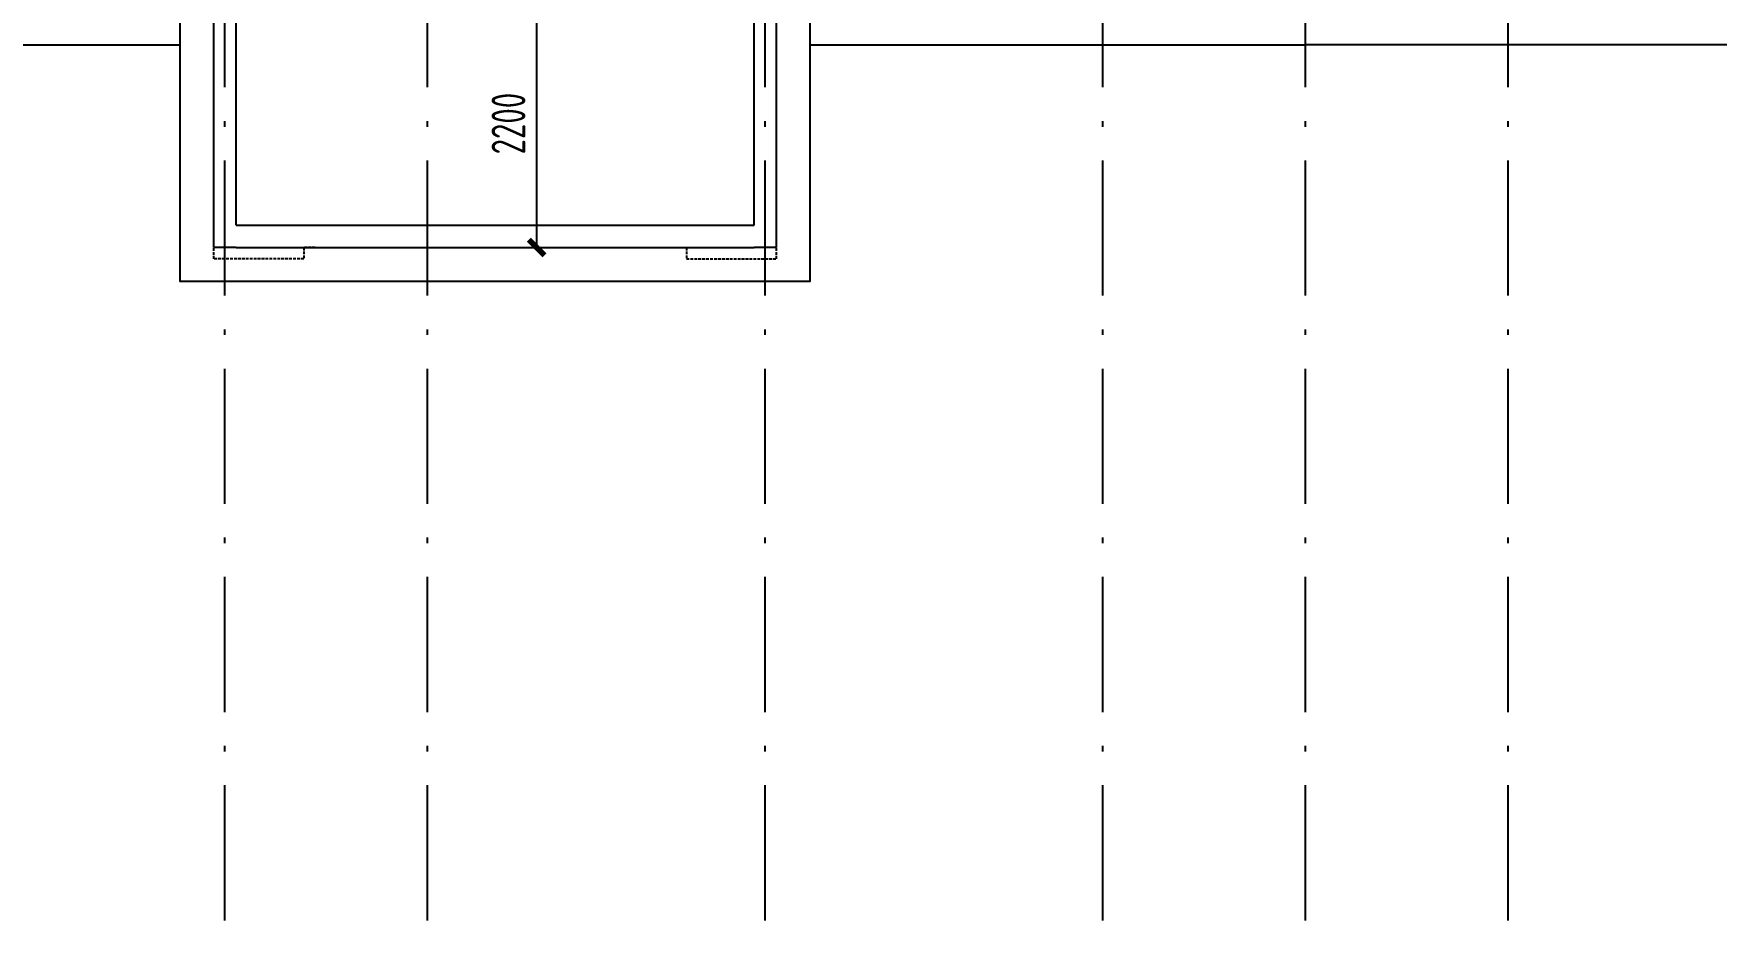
# Model space of a CAD drawing. Extents: x 580289 to 1106878, y -144605 to 78052.
# Drawn here: x 680686 to 695637, y -36253 to -28376 of the extents above; entities that cross this region are included whole.
import ezdxf

# ---------------------------------------------------------------- set-up
doc = ezdxf.new("R2010")
doc.units = 0
doc.header["$LTSCALE"] = 100
doc.linetypes.add('2', pattern=[18.5, 12, -3, 0.5, -3])
doc.linetypes.add('DASH', pattern=[0.35, 0.25, -0.1])
doc.layers.get('0').update_dxf_attribs({"linetype": 'CONTINUOUS'})
doc.layers.get('Defpoints').update_dxf_attribs({"linetype": 'CONTINUOUS'})
for name, color, linetype in [('DIM', 3, 'CONTINUOUS'), ('xj', 6, 'CONTINUOUS'), ('梁', 4, 'CONTINUOUS'), ('网格', 253, '2')]:
    doc.layers.add(name, color=color, linetype=linetype)
doc.styles.add('TSSD_Dimension', font='Tssdeng.shx', dxfattribs={"width": 0.7, "bigfont": 'tssdchn.shx'})
doc.dimstyles.new('TSSD_100_100$0', dxfattribs={"dimtxt": 300, "dimasz": 100, "dimexe": 250, "dimexo": 250, "dimgap": 100, "dimtad": 1, "dimdec": 0, "dimzin": 0, "dimdsep": 46, "dimtxsty": 'TSSD_Dimension', "dimblk": '_TSDBK', "dimblk1": '_TSDBK', "dimblk2": '_TSDBK', "dimsah": 1, "dimcen": 0, "dimclrt": 7, "dimadec": 0, "dimazin": 0, "dimtfac": 1, "dimtdec": 0, "dimtix": 1, "dimtmove": 2, "dimatfit": 3, "dimldrblk": '_TSDBK', "dimfxl": 1, "dimtolj": 1, "dimtzin": 0, "dimarcsym": 0})

# ---------------------------------------------------------------- blocks, each defined once
blk = doc.blocks.new('_TSDBK')
blk.add_line((-1, 0), (0, 0))
at = {"const_width": 0.5}
blk.add_lwpolyline([(-0.7, -0.7), (0.7, 0.7)], dxfattribs=at)
blk = doc.blocks.new('*D1522')
at = {"layer": 'Defpoints', "color": 0}
for p in [(685155, -28075), (685155, -30276), (685155, -30276)]:
    blk.add_point(p, dxfattribs=at)
at = {"layer": 'DIM', "color": 0, "lineweight": -2}
blk.add_line((685155, -28175), (685155, -30176), dxfattribs=at)
at = {"layer": 'DIM', "color": 0, "lineweight": -2, "xscale": 100, "yscale": 100, "zscale": 100}
for p, rotation in [((685155, -28075), 90), ((685155, -30276), 270)]:
    blk.add_blockref('_TSDBK', p, dxfattribs=dict(at, rotation=rotation))
at = {"layer": 'DIM', "color": 7, "insert": (684905, -29175), "char_height": 300, "attachment_point": 5, "rotation": 90, "style": 'TSSD_Dimension'}
blk.add_mtext('\\A1;2200', dxfattribs=at)

msp = doc.modelspace()

# ---------------------------------------------------------------- linework, layer by layer
at = {"layer": 'xj'}
msp.add_line((671886.5, -28475.9), (681986.5, -28475.9), dxfattribs=at)
for points in [[(681986.5, -28175.9), (681986.5, -30575.9), (687586.5, -30575.9), (687586.5, -28275.9)], [(687586.5, -28475.9), (691986.5, -28475.9)], [(696386.5, -28475.9), (691986.5, -28475.9)]]:
    msp.add_lwpolyline(points, dxfattribs=at)
at = {"layer": 'xj', "linetype": 'DASH'}
for points in [[(683186.5, -30275.9), (683086.5, -30275.9), (683086.5, -30375.9), (682286.5, -30375.9), (682286.5, -30275.9)], [(686386.5, -30275.9), (686486.5, -30275.9), (686486.5, -30375.9), (687286.5, -30375.9), (687286.5, -30275.9)]]:
    msp.add_lwpolyline(points, dxfattribs=at)
at = {"layer": '梁'}
for p, q in [((682286.5, -30275.9), (682286.5, -28175.9)), ((682486.5, -30075.9), (682486.5, -28175.9)), ((687086.5, -30075.9), (687086.5, -28175.9)), ((687286.5, -30275.9), (687286.5, -28175.9)), ((682486.5, -30075.9), (687086.5, -30075.9)), ((682486.5, -30275.9), (682286.5, -30275.9)), ((682486.5, -30275.9), (687086.5, -30275.9)), ((687286.5, -30275.9), (687086.5, -30275.9))]:
    msp.add_line(p, q, dxfattribs=at)
at = {"layer": '网格'}
for p, q in [((682386.5, -36252.6), (682386.5, -11578.8)), ((687186.5, -36252.6), (687186.5, -11578.8)), ((690186.5, -36252.6), (690186.5, -18574.6)), ((693786.5, -36252.6), (693786.5, -18574.6)), ((691986.5, -36252.6), (691986.5, -19874.6)), ((691986.5, -36252.6), (691986.5, -19874.6)), ((684186.5, -36252.6), (684186.5, -19974.6))]:
    msp.add_line(p, q, dxfattribs=at)

# ---------------------------------------------------------------- dimensions: what is measured, and where the dimension line sits
at = {"layer": 'DIM'}
dim = msp.add_linear_dim(base=(685154.9, -30275.9), p1=(685154.9, -28074.6), p2=(685154.9, -30275.9), angle=90, text='2200', dimstyle='TSSD_100_100$0', dxfattribs=at)
dim.commit()
dim.dimension.update_dxf_attribs({"geometry": '*D1522', "text_midpoint": (684904.9, -29175.3)})

doc.saveas('drawing.dxf')
